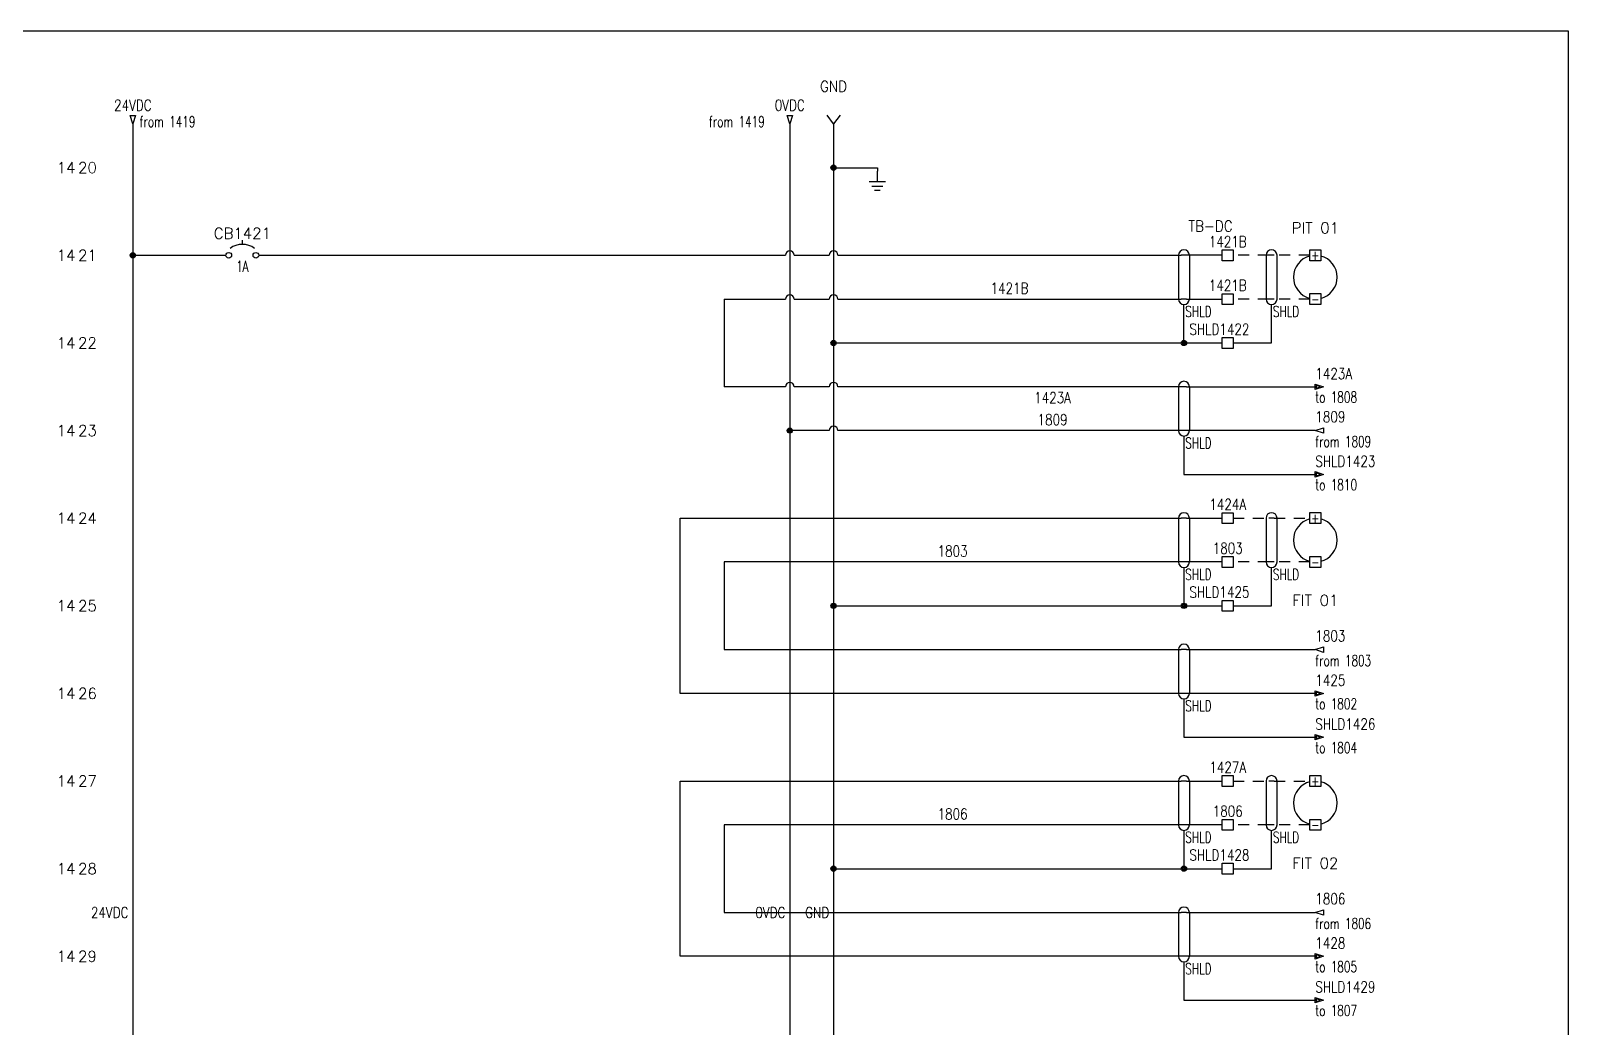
# Model space of a CAD drawing. Header units: inches. Extents: x 0 to 33.9, y 0 to 22.6.
# Drawn here: x 16.33 to 33.89, y 11.19 to 22.56 of the extents above; entities that cross this region are included whole.
import ezdxf
from ezdxf.enums import TextEntityAlignment as Align

# ---------------------------------------------------------------- set-up
doc = ezdxf.new("R2010")
doc.units = ezdxf.units.IN
doc.header["$MEASUREMENT"] = 0
doc.linetypes.add('HIDDEN2', pattern=[0.1875, 0.125, -0.0625])
for name, color, linetype in [('DESC', 150, 'Continuous'), ('LINK', 9, 'Continuous'), ('MISC', 7, 'Continuous'), ('SYMS', 7, 'Continuous'), ('TAGFIXED', 7, 'Continuous'), ('TAGS', 150, 'Continuous'), ('TERMS', 123, 'Continuous'), ('WIREFIXED', 7, 'Continuous'), ('WIRENO', 72, 'Continuous'), ('WIREREF', 52, 'Continuous'), ('WIREREF_DEST', 52, 'Continuous'), ('WIRES', 7, 'Continuous'), ('XREF', 7, 'Continuous')]:
    doc.layers.add(name, color=color, linetype=linetype)
doc.layers.add('VIEWPORTS', color=10, linetype='Continuous', plot=False)
doc.styles.add('WD', font='romans.shx')

# ---------------------------------------------------------------- blocks, each defined once
blk = doc.blocks.new('WD_MLRH6')
at = {"style": 'WD'}
blk.add_attdef('SHEET', text='', height=0.125, dxfattribs=at).set_placement((-0.656, 0), align=Align.MIDDLE_RIGHT)
blk.add_attdef('RUNGFIRST', text='', height=0.125, dxfattribs=at).set_placement((-0.625, 0), align=Align.MIDDLE_LEFT)
at = {"style": 'WD', "flags": 1}
for tag, p in [('RUNGHORV', (-0.25, -0.127)), ('RUNGDIST', (-0.25, -0.2)), ('RUNGINC', (-0.25, -0.163)), ('WIRE-START', (-0.25, -0.356)), ('WIREMODE', (-0.25, -0.281)), ('RUNGCNT', (-0.25, -0.237)), ('WIREFMT', (-0.25, -0.321)), ('WIRE-GSUF', (-0.25, -0.396)), ('PH3SPACE', (-0.25, -0.437))]:
    blk.add_attdef(tag, text='', height=0.025, dxfattribs=at).set_placement(p, align=Align.RIGHT)
blk = doc.blocks.new('HA1D2')
blk.add_lwpolyline([(0, 0.094), (0.031, 0.094), (0, 0), (-0.031, 0.094), (0, 0.094)])
at = {"style": 'WD', "width": 0.8, "flags": 8}
blk.add_attdef('WIRENO', text='', height=0.125, dxfattribs=at).set_placement((0, 0.15), align=Align.CENTER)
at = {"style": 'WD', "flags": 1}
for tag, p in [('X8TERM01', (0, 0)), ('SIGCODE', (0.026, 0.066))]:
    blk.add_attdef(tag, p, '', height=0.01, dxfattribs=at)
at = {"style": 'WD', "width": 0.7}
for tag, p in [('XREF', (0.077, -0.037)), ('DESC1', (0.077, -0.206))]:
    blk.add_attdef(tag, p, '', height=0.125, dxfattribs=at)
blk = doc.blocks.new('WD_WNV')
at = {"linetype": 'Continuous', "style": 'WD', "width": 0.8}
blk.add_attdef('WIRENO', text='', height=0.125, dxfattribs=at).set_placement((-0.05, 0), align=Align.MIDDLE_RIGHT)
at = {"style": 'WD', "flags": 1}
for tag, p in [('W01USER', (-0.062, 0.094)), ('W02USER', (-0.062, 0.086)), ('W03USER', (-0.062, 0.078)), ('W04USER', (-0.062, 0.07)), ('W05USER', (-0.062, 0.062)), ('W06USER', (-0.062, 0.055)), ('W07USER', (-0.062, 0.047)), ('W08USER', (-0.062, 0.039)), ('W09USER', (-0.062, 0.031)), ('W10USER', (-0.062, 0.023))]:
    blk.add_attdef(tag, text='', height=0.005, dxfattribs=at).set_placement(p, align=Align.CENTER)
blk = doc.blocks.new('HDV1_2_WIRE_ANALOG_IN')
for p, q in [((-0.062, 0.063), (0.063, 0.063)), ((-0.062, -0.062), (-0.062, 0.063)), ((0.063, 0.063), (0.063, -0.062)), ((0.063, -0.062), (-0.062, -0.062)), ((-0.062, -0.437), (0.063, -0.437)), ((-0.062, -0.562), (-0.062, -0.437)), ((0.063, -0.437), (0.063, -0.562)), ((0.063, -0.562), (-0.062, -0.562))]:
    blk.add_line(p, q)
for start, end in [(104.4775, 255.5225), (284.4775, 75.5225)]:
    blk.add_arc((0, -0.25), 0.25, start, end)
at = {"style": 'WD'}
blk.add_attdef('TAG1', text='', height=0.125, dxfattribs=at).set_placement((0, 0.25), align=Align.CENTER)
at = {"style": 'WD', "flags": 9}
for tag, p in [('MFG', (0, 0.25)), ('ASSYCODE', (-0.25, -0.25)), ('CAT', (0, -0.25))]:
    blk.add_attdef(tag, text='', height=0.01, dxfattribs=at).set_placement(p, align=Align.CENTER)
at = {"style": 'WD', "width": 0.8}
for tag, p in [('TERM01', (0, 0)), ('X4TERMDESC01', (0.265, -0.143)), ('TERM02', (0, -0.5)), ('X4TERMDESC02', (0.278, -0.643))]:
    blk.add_attdef(tag, text='', height=0.11, dxfattribs=at).set_placement(p, align=Align.MIDDLE)
at = {"style": 'WD'}
for tag, p, flags in [('X4TERM01', (-0.062, 0), 1), ('FAMILY', (0.25, -0.25), 9), ('X4TERM02', (-0.062, -0.5), 1)]:
    blk.add_attdef(tag, p, '', height=0.01, dxfattribs=dict(at, flags=flags))
at = {"style": 'WD', "width": 0.7}
for tag, p in [('DESC1', (1.25, 0)), ('DESC2', (1.25, -0.25)), ('DESC3', (1.25, -0.5)), ('XREF', (1.25, -0.75)), ('INST', (0, -1)), ('LOC', (0, -1.25))]:
    blk.add_attdef(tag, text='', height=0.125, dxfattribs=at).set_placement(p, align=Align.CENTER)
blk = doc.blocks.new('WDDOT')
for radius in [0.03, 0.0187, 0.00929]:
    blk.add_circle((0, 0), radius)
blk = doc.blocks.new('HT0W01')
for p, q in [((-0.062, 0.062), (0.062, 0.062)), ((-0.062, -0.062), (-0.062, 0.062)), ((0.062, 0.062), (0.062, -0.062)), ((0.062, -0.062), (-0.062, -0.062))]:
    blk.add_line(p, q)
at = {"style": 'WD'}
for tag, p, width in [('INST', (0.062, 0.42), 0.7), ('LOC', (0.062, 0.25), 0.7), ('DESC1', (0.05, -0.385), 0.8)]:
    blk.add_attdef(tag, p, '', height=0.125, dxfattribs=dict(at, width=width))
at = {"linetype": 'Continuous', "style": 'WD', "width": 0.8, "flags": 8}
blk.add_attdef('WIRENO', text='', height=0.125, dxfattribs=at).set_placement((0, 0.094), align=Align.CENTER)
at = {"style": 'WD', "flags": 1}
for tag, p, height in [('X4TERM01', (-0.062, 0), 0.0125), ('X4TERMDESC01', (-0.055, -0.023), 0.025), ('X2TERMDESC01', (-0.006, 0.029), 0.025), ('STRIPSEQ', (0, 0), 0.00125), ('X2TERM01', (0, 0.062), 0.0125), ('X1TERMDESC01', (0.039, 0.007), 0.025), ('X1TERM01', (0.062, 0), 0.0125), ('LINKTERM', (0, -0.002), 0.00125), ('X8TERM01', (0, -0.062), 0.0125), ('X8TERMDESC01', (0, -0.054), 0.025)]:
    blk.add_attdef(tag, p, '', height=height, dxfattribs=at)
at = {"linetype": 'Continuous', "style": 'WD'}
for tag, p, height, width, flags in [('TAGSTRIP', (0.05, -0.229), 0.125, 0.9, 8), ('CAT', (0.213, -0.406), 0.109, 0.8, 1), ('DESC2', (0.05, -0.541), 0.125, 0.8, 8), ('DESC3', (0.05, -0.698), 0.125, 0.8, 8)]:
    blk.add_attdef(tag, p, '', height=height, dxfattribs=dict(at, width=width, flags=flags))
at = {"linetype": 'Continuous', "style": 'WD', "width": 0.8, "flags": 1}
blk.add_attdef('MFG', text='', height=0.109, dxfattribs=at).set_placement((0.088, -0.406), align=Align.RIGHT)
at = {"style": 'WD', "width": 0.7, "flags": 1}
blk.add_attdef('ASSYCODE', (0.062, -0.281), '', height=0.01, dxfattribs=at)
blk = doc.blocks.new('HT1001')
for p, q in [((-0.062, 0.062), (0.062, 0.062)), ((-0.062, -0.062), (-0.062, 0.062)), ((0.062, 0.062), (0.062, -0.062)), ((0.062, -0.062), (-0.062, -0.062))]:
    blk.add_line(p, q)
at = {"style": 'WD'}
for tag, p, width in [('INST', (0.062, 0.42), 0.7), ('LOC', (0.062, 0.25), 0.7), ('DESC1', (0.05, -0.385), 0.8)]:
    blk.add_attdef(tag, p, '', height=0.125, dxfattribs=dict(at, width=width))
at = {"linetype": 'Continuous', "style": 'WD'}
for tag, p, height, width, flags in [('TERM01', (0.062, 0.094), 0.125, 0.8, 8), ('TAGSTRIP', (0.05, -0.229), 0.125, 0.9, 8), ('CAT', (0.213, -0.406), 0.109, 0.8, 1), ('DESC2', (0.05, -0.541), 0.125, 0.8, 8), ('DESC3', (0.05, -0.698), 0.125, 0.8, 8)]:
    blk.add_attdef(tag, p, '', height=height, dxfattribs=dict(at, width=width, flags=flags))
at = {"style": 'WD', "flags": 1}
for tag, p, height in [('X4TERM01', (-0.062, 0), 0.0125), ('X4TERMDESC01', (-0.055, -0.023), 0.025), ('X2TERMDESC01', (-0.006, 0.029), 0.025), ('STRIPSEQ', (0, 0), 0.00125), ('X2TERM01', (0, 0.062), 0.0125), ('X2PIN01', (0.033, 0.084), 0.0125), ('X1TERMDESC01', (0.039, 0.007), 0.025), ('X1TERM01', (0.062, 0), 0.0125), ('X1PIN01', (0.087, 0.016), 0.0125), ('X4PIN01', (-0.114, -0.038), 0.0125), ('LINKTERM', (0, -0.002), 0.00125), ('X8TERM01', (0, -0.062), 0.0125), ('X8TERMDESC01', (0, -0.054), 0.025), ('X8PIN01', (0.026, -0.096), 0.0125)]:
    blk.add_attdef(tag, p, '', height=height, dxfattribs=at)
at = {"linetype": 'Continuous', "style": 'WD', "width": 0.8, "flags": 1}
blk.add_attdef('MFG', text='', height=0.109, dxfattribs=at).set_placement((0.088, -0.406), align=Align.RIGHT)
at = {"style": 'WD', "width": 0.7, "flags": 1}
blk.add_attdef('ASSYCODE', (0.062, -0.281), '', height=0.01, dxfattribs=at)
blk = doc.blocks.new('HW01_1')
blk.add_line((0.031, 0), (-0.031, 0))
blk.add_arc((0, 0), 0.0625, 360, 180)
at = {"style": 'WD', "width": 0.7, "flags": 1}
for tag, p in [('INST', (0, 0.396)), ('LOC', (0, 0.227))]:
    blk.add_attdef(tag, text='', height=0.125, dxfattribs=at).set_placement(p, align=Align.CENTER)
at = {"style": 'WD', "width": 0.8}
blk.add_attdef('TAG1', text='', height=0.125, dxfattribs=at).set_placement((-0.031, 0.062), align=Align.RIGHT)
at = {"style": 'WD', "width": 0.7, "flags": 1}
for tag, p in [('X2TERMDESC02', (0.016, 0.109)), ('XREF', (0.078, -0.3)), ('DESC1', (0.078, -0.459)), ('DESC2', (0.078, -0.621))]:
    blk.add_attdef(tag, p, '', height=0.125, dxfattribs=at)
at = {"style": 'WD', "width": 0.8}
blk.add_attdef('RATING1', (0.094, 0.062), '', height=0.125, dxfattribs=at)
at = {"style": 'WD'}
for tag, p in [('X8LINKL', (-0.062, 0)), ('X8LINKR', (0.062, 0))]:
    blk.add_attdef(tag, p, '', height=0.01, dxfattribs=at)
at = {"style": 'WD', "flags": 1}
for tag, p, height in [('X4TERM01', (-0.031, 0), 0.0125), ('X2TERM02', (0, 0.062), 0.0125), ('X1TERM01', (0.031, 0), 0.0125), ('WD_NOTJUMPERED', (0.097, 0.062), 0.01)]:
    blk.add_attdef(tag, p, '', height=height, dxfattribs=at)
at = {"linetype": 'Continuous', "style": 'WD', "flags": 9}
blk.add_attdef('ASSYCODE', text='', height=0.01, dxfattribs=at).set_placement((0.029, 0.042), align=Align.CENTER)
at = {"style": 'WD', "flags": 9}
blk.add_attdef('FAMILY', text='', height=0.01, dxfattribs=at).set_placement((0.023, 0.118), align=Align.CENTER)
at = {"style": 'WD', "width": 0.8, "flags": 1}
blk.add_attdef('MFG', text='', height=0.0938, dxfattribs=at).set_placement((-0.125, -0.031), align=Align.TOP_RIGHT)
blk.add_attdef('CAT', text='', height=0.0938, dxfattribs=at).set_placement((0.031, -0.031), align=Align.TOP_LEFT)
blk = doc.blocks.new('HW02_1')
blk.add_line((0.031, 0), (-0.031, 0))
blk.add_arc((0, 0), 0.0625, 180, 0)
at = {"style": 'WD', "width": 0.7, "flags": 1}
for tag, p in [('INST', (0, 0.349)), ('LOC', (0, 0.18))]:
    blk.add_attdef(tag, text='', height=0.125, dxfattribs=at).set_placement(p, align=Align.CENTER)
at = {"style": 'WD', "width": 0.8}
blk.add_attdef('TAG2', text='', height=0.125, dxfattribs=at).set_placement((-0.031, 0.031), align=Align.RIGHT)
at = {"style": 'WD'}
for tag, p in [('X2LINKL', (-0.063, 0)), ('X2LINKR', (0.062, 0))]:
    blk.add_attdef(tag, p, '', height=0.01, dxfattribs=at)
at = {"style": 'WD', "flags": 1}
for tag, p, height in [('X4TERM01', (-0.031, 0), 0.0125), ('X1TERM01', (0.031, 0), 0.0125), ('X8TERM02', (0, -0.063), 0.0125), ('WD_NOTJUMPERED', (0.097, -0.063), 0.01)]:
    blk.add_attdef(tag, p, '', height=height, dxfattribs=at)
at = {"style": 'WD', "flags": 9}
blk.add_attdef('FAMILY', text='', height=0.01, dxfattribs=at).set_placement((0.023, 0.118), align=Align.CENTER)
at = {"style": 'WD'}
for tag, p, width in [('RATING1', (0.094, 0.031), 0.8), ('X8TERMDESC02', (0.016, -0.204), 0.7)]:
    blk.add_attdef(tag, p, '', height=0.125, dxfattribs=dict(at, width=width))
at = {"style": 'WD', "width": 0.7, "flags": 1}
for tag, p in [('XREF', (0.016, -0.363)), ('DESC1', (0.016, -0.521)), ('DESC2', (0.016, -0.684))]:
    blk.add_attdef(tag, p, '', height=0.125, dxfattribs=at)
blk = doc.blocks.new('VGND2')
for p, q in [((0, -0.125), (0, 0)), ((0.09375, -0.125), (-0.09375, -0.125)), ((-0.0625, -0.171875), (0.0625, -0.171875)), ((-0.03125, -0.21875), (0.03125, -0.21875))]:
    blk.add_line(p, q)
at = {"style": 'WD', "width": 0.8}
for tag, p in [('INST', (0.15625, 0.125)), ('LOC', (0.15625, -0.03125)), ('TAG1', (0.15625, -0.1875)), ('DESC1', (0.15625, -0.34375)), ('DESC2', (0.15625, -0.5))]:
    blk.add_attdef(tag, text='', height=0.125, dxfattribs=at).set_placement(p, align=Align.MIDDLE_LEFT)
at = {"style": 'WD', "flags": 1}
for tag in ['ASSYCODE', 'X2TERM01', 'CAT', 'FAMILY', 'MFG']:
    blk.add_attdef(tag, (0, 0), '', height=0.01, dxfattribs=at)
blk = doc.blocks.new('HA1X2Y')
for p, q in [((0, 0), (-0.075, 0.1)), ((0.075, 0.1), (0, 0))]:
    blk.add_line(p, q)
at = {"style": 'WD', "width": 0.9}
blk.add_attdef('DESC1', text='', height=0.125, dxfattribs=at).set_placement((0, 0.3656), align=Align.CENTER)
blk.add_attdef('DESC2', text='', height=0.125, dxfattribs=at).set_placement((0, 0.3), align=Align.TOP_CENTER)
at = {"style": 'WD', "flags": 1}
blk.add_attdef('X8TERM01', (0, 0), '', height=0.01, dxfattribs=at)
blk = doc.blocks.new('HCB1')
blk.add_line((0, 0.173), (0, 0.126))
for centre in [(-0.155, 0), (0.155, 0)]:
    blk.add_circle(centre, 0.0322)
blk.add_arc((0, -0.109), 0.234, 53.1301, 126.8699)
at = {"style": 'WD', "width": 0.7}
for tag, p in [('INST', (0, 0.826)), ('LOC', (0, 0.656)), ('DESC1', (0, 0.5)), ('DESC2', (0, 0.344)), ('RATING1', (0, -0.188)), ('XREF', (0, -0.344))]:
    blk.add_attdef(tag, text='', height=0.125, dxfattribs=at).set_placement(p, align=Align.CENTER)
at = {"style": 'WD'}
blk.add_attdef('TAG1', text='', height=0.125, dxfattribs=at).set_placement((0, 0.188), align=Align.CENTER)
for tag, p in [('X2LINK', (0, 0.219)), ('X8LINK', (0, 0))]:
    blk.add_attdef(tag, p, '', height=0.01, dxfattribs=at)
for tag, p, height, flags in [('X4TERM01', (-0.188, 0), 0.0125, 1), ('X1TERM02', (0.188, 0), 0.0125, 1), ('FAMILY', (0.205, 0.152), 0.01, 9), ('CONTACT', (0.205, 0.133), 0.01, 9)]:
    blk.add_attdef(tag, p, '', height=height, dxfattribs=dict(at, flags=flags))
at = {"linetype": 'Continuous', "style": 'WD', "flags": 9}
for tag, p in [('ASSYCODE', (0.219, 0.062)), ('MFG', (0.228, 0.089)), ('CAT', (0.23, 0.108))]:
    blk.add_attdef(tag, text='', height=0.01, dxfattribs=at).set_placement(p, align=Align.CENTER)
at = {"linetype": 'Continuous', "style": 'WD', "flags": 8}
blk.add_attdef('TERM01', text='', height=0.125, dxfattribs=at).set_placement((-0.25, -0.031), align=Align.TOP_RIGHT)
blk.add_attdef('TERM02', text='', height=0.125, dxfattribs=at).set_placement((0.25, -0.031), align=Align.TOP_LEFT)
blk = doc.blocks.new('WD_WNH')
at = {"linetype": 'Continuous', "style": 'WD', "width": 0.8}
blk.add_attdef('WIRENO', text='', height=0.125, dxfattribs=at).set_placement((0, 0.062), align=Align.CENTER)
at = {"style": 'WD', "flags": 1}
for tag, p in [('W01USER', (0, 0.078)), ('W02USER', (0, 0.07)), ('W03USER', (0, 0.062)), ('W04USER', (0, 0.055)), ('W05USER', (0, 0.047)), ('W06USER', (0, 0.039)), ('W07USER', (0, 0.031)), ('W08USER', (0, 0.023)), ('W09USER', (0, 0.016)), ('W10USER', (0, 0.008))]:
    blk.add_attdef(tag, text='', height=0.005, dxfattribs=at).set_placement(p, align=Align.CENTER)
blk = doc.blocks.new('HA1S1')
for points in [[(0, 0), (0, 0.031), (0.094, 0), (0, -0.031), (0, 0)], [(0.011, 0.016), (0.011, -0.016), (0.058, 0), (0.011, 0.016)]]:
    blk.add_lwpolyline(points)
at = {"style": 'WD', "width": 0.8, "flags": 8}
blk.add_attdef('WIRENO', (0, 0.087), '', height=0.125, dxfattribs=at)
at = {"style": 'WD', "flags": 1}
for tag, p in [('SIGCODE', (-0.02, 0.047)), ('X4TERM01', (0, 0))]:
    blk.add_attdef(tag, p, '', height=0.01, dxfattribs=at)
at = {"style": 'WD', "width": 0.7}
for tag, p in [('XREF', (0, -0.181)), ('DESC1', (0, -0.356))]:
    blk.add_attdef(tag, p, '', height=0.125, dxfattribs=at)
blk = doc.blocks.new('HA1D1')
blk.add_lwpolyline([(0.094, 0), (0.094, -0.031), (0, 0), (0.094, 0.031), (0.094, 0)])
at = {"style": 'WD', "width": 0.8, "flags": 8}
blk.add_attdef('WIRENO', (0, 0.094), '', height=0.125, dxfattribs=at)
at = {"style": 'WD', "flags": 1}
for tag, p in [('SIGCODE', (-0.02, 0.047)), ('X4TERM01', (0, 0))]:
    blk.add_attdef(tag, p, '', height=0.01, dxfattribs=at)
at = {"style": 'WD', "width": 0.7}
for tag, p in [('XREF', (0, -0.188)), ('DESC1', (0, -0.375))]:
    blk.add_attdef(tag, p, '', height=0.125, dxfattribs=at)

msp = doc.modelspace()

# ---------------------------------------------------------------- linework, layer by layer
at = {"layer": 'LINK'}
for points in [[(29.438, 20), (29.438, 19.5)], [(29.562, 20), (29.562, 19.5)], [(30.437, 20), (30.437, 19.5)], [(30.562, 20), (30.562, 19.5)], [(29.438, 18.5), (29.438, 18)], [(29.562, 18.5), (29.562, 18)], [(29.438, 17), (29.438, 16.5)], [(29.562, 17), (29.562, 16.5)], [(30.437, 17), (30.437, 16.5)], [(30.562, 17), (30.562, 16.5)], [(29.438, 15.5), (29.438, 15)], [(29.562, 15.5), (29.562, 15)], [(29.438, 14), (29.438, 13.5)], [(29.562, 14), (29.562, 13.5)], [(30.437, 14), (30.437, 13.5)], [(30.562, 14), (30.562, 13.5)], [(29.438, 12.5), (29.438, 12)], [(29.562, 12.5), (29.562, 12)]]:
    msp.add_lwpolyline(points, dxfattribs=at)
at = {"layer": 'VIEWPORTS'}
msp.add_lwpolyline([(0.025, 22.562), (33.888, 22.562), (33.888, 0.025), (0.025, 0.025)], close=True, dxfattribs=at)
at = {"layer": 'WIRES'}
for p, q in [((17.5, 21.5), (17.5, 2.5)), ((25, 21.5), (25, 2.5)), ((25.5, 21.5), (25.5, 2.5)), ((25.5, 21), (26, 21)), ((26, 21), (26, 20.962)), ((17.5, 20), (18.562, 20)), ((18.938, 20), (19.5, 20)), ((19.5, 20), (19.5, 20)), ((19.5, 20), (24.95, 20)), ((25.05, 20), (25.45, 20)), ((25.55, 20), (29.469, 20)), ((29.938, 20), (29.531, 20)), ((24.25, 19.5), (24.95, 19.5)), ((24.25, 19.5), (24.25, 18.5)), ((25.05, 19.5), (25.45, 19.5)), ((25.55, 19.5), (29.469, 19.5)), ((29.531, 19.5), (29.594, 19.5)), ((29.594, 19.5), (29.938, 19.5)), ((29.5, 19), (29.5, 19.437)), ((30.5, 19), (30.5, 19.437)), ((25.5, 19), (29.5, 19)), ((29.5, 19), (29.938, 19)), ((30.062, 19), (30.5, 19)), ((24.95, 18.5), (24.25, 18.5)), ((25.45, 18.5), (25.05, 18.5)), ((29.469, 18.5), (25.55, 18.5)), ((29.531, 18.5), (31, 18.5)), ((25.45, 18), (25, 18)), ((29.469, 18), (25.55, 18)), ((29.5, 17.938), (29.5, 17.5)), ((31, 18), (29.531, 18)), ((29.5, 17.5), (31, 17.5)), ((23.75, 17), (29.469, 17)), ((23.75, 16.5), (23.75, 17)), ((29.531, 17), (29.938, 17)), ((23.75, 15), (23.75, 16.5)), ((24.25, 16.5), (24.25, 15.5)), ((29.469, 16.5), (24.25, 16.5)), ((29.938, 16.5), (29.531, 16.5)), ((29.5, 16.438), (29.5, 16)), ((30.5, 16), (30.5, 16.438)), ((25.5, 16), (29.5, 16)), ((29.5, 16), (29.938, 16)), ((30.062, 16), (30.5, 16)), ((24.25, 15.5), (29.469, 15.5)), ((29.531, 15.5), (31, 15.5)), ((29.469, 15), (23.75, 15)), ((29.5, 14.938), (29.5, 14.5)), ((31, 15), (29.531, 15)), ((29.5, 14.5), (31, 14.5)), ((23.75, 14), (29.469, 14)), ((23.75, 13.5), (23.75, 14)), ((29.531, 14), (29.938, 14)), ((23.75, 12), (23.75, 13.5)), ((24.25, 13.5), (24.25, 12.5)), ((29.469, 13.5), (24.25, 13.5)), ((29.5, 13.438), (29.5, 13)), ((29.938, 13.5), (29.531, 13.5)), ((30.5, 13), (30.5, 13.438)), ((25.5, 13), (29.5, 13)), ((29.5, 13), (29.938, 13)), ((30.062, 13), (30.5, 13)), ((24.25, 12.5), (29.469, 12.5)), ((29.531, 12.5), (31, 12.5)), ((29.469, 12), (23.75, 12)), ((29.5, 11.938), (29.5, 11.5)), ((31, 12), (29.531, 12)), ((29.5, 11.5), (31, 11.5))]:
    msp.add_line(p, q, dxfattribs=at)
at = {"layer": 'WIRES', "linetype": 'HIDDEN2'}
for p, q in [((30.469, 20), (30.062, 20)), ((30.937, 20), (30.531, 20)), ((30.469, 19.5), (30.062, 19.5)), ((30.937, 19.5), (30.531, 19.5)), ((30.062, 17), (30.469, 17)), ((30.531, 17), (30.938, 17)), ((30.469, 16.5), (30.062, 16.5)), ((30.938, 16.5), (30.531, 16.5)), ((30.062, 14), (30.469, 14)), ((30.531, 14), (30.938, 14)), ((30.469, 13.5), (30.062, 13.5)), ((30.938, 13.5), (30.531, 13.5))]:
    msp.add_line(p, q, dxfattribs=at)
at = {"layer": 'WIRES'}
for centre in [(25, 20), (25.5, 20), (25, 19.5), (25.5, 19.5), (25, 18.5), (25.5, 18.5), (25.5, 18)]:
    msp.add_arc(centre, 0.05, 0, 180, dxfattribs=at)

# ---------------------------------------------------------------- block references
msp.add_blockref('WD_MLRH6', (17.5, 21)).add_auto_attribs({'RUNGFIRST': '20', 'SHEET': '14'})
at = {"layer": 'SYMS'}
ref = msp.add_blockref('HA1X2Y', (25.5, 21.5), dxfattribs=at)
ref.add_attrib('DESC1', 'GND', dxfattribs={"layer": 'DESC', "height": 0.125, "style": 'WD', "width": 0.9}).set_placement((25.5, 21.866), align=Align.CENTER)
ref = msp.add_blockref('HA1D2', (17.5, 21.5), dxfattribs=at)
ref.add_attrib('WIRENO', '24VDC', dxfattribs={"layer": 'WIREREF_DEST', "height": 0.125, "style": 'WD', "width": 0.8, "flags": 8}).set_placement((17.5, 21.65), align=Align.CENTER)
ref.add_attrib('XREF', 'from 1419', (17.577, 21.463), dxfattribs={"layer": 'XREF', "height": 0.125, "style": 'WD', "width": 0.7})
ref = msp.add_blockref('HA1D2', (25, 21.5), dxfattribs=at)
ref.add_attrib('WIRENO', '0VDC', dxfattribs={"layer": 'WIREREF_DEST', "height": 0.125, "style": 'WD', "width": 0.8, "flags": 8}).set_placement((25, 21.65), align=Align.CENTER)
ref.add_attrib('XREF', 'from 1419', (24.077, 21.463), dxfattribs={"layer": 'XREF', "height": 0.125, "style": 'WD', "width": 0.7})
for name, p in [('WDDOT', (25.5, 21)), ('VGND2', (26, 20.962)), ('WDDOT', (17.5, 20)), ('HW01_1', (29.5, 20)), ('HW01_1', (30.5, 20)), ('WDDOT', (25.5, 19)), ('WDDOT', (29.5, 19)), ('HW01_1', (29.5, 18.5)), ('WDDOT', (25, 18)), ('HW01_1', (29.5, 17)), ('HW01_1', (30.5, 17)), ('WDDOT', (25.5, 16)), ('WDDOT', (29.5, 16)), ('HW01_1', (29.5, 15.5)), ('HW01_1', (29.5, 14)), ('HW01_1', (30.5, 14)), ('WDDOT', (25.5, 13)), ('WDDOT', (29.5, 13)), ('HW01_1', (29.5, 12.5))]:
    msp.add_blockref(name, p, dxfattribs=at)
ref = msp.add_blockref('HT0W01', (30, 20), dxfattribs=at)
ref.add_attrib('WIRENO', '1421B', dxfattribs={"layer": 'WIREREF', "linetype": 'Continuous', "height": 0.125, "style": 'WD', "width": 0.8, "flags": 8}).set_placement((30, 20.094), align=Align.CENTER)
ref.add_attrib('TAGSTRIP', 'TB-DC', (29.55, 20.271), dxfattribs={"layer": 'TAGS', "linetype": 'Continuous', "height": 0.125, "style": 'WD', "width": 0.9, "flags": 8})
ref = msp.add_blockref('HDV1_2_WIRE_ANALOG_IN', (31, 20), dxfattribs=at)
ref.add_attrib('TERM01', '+', dxfattribs={"layer": 'TERMS', "height": 0.11, "style": 'WD', "width": 0.8}).set_placement((31, 20), align=Align.MIDDLE)
ref.add_attrib('TERM02', '-', dxfattribs={"layer": 'TERMS', "height": 0.11, "style": 'WD', "width": 0.8}).set_placement((31, 19.5), align=Align.MIDDLE)
ref.add_attrib('TAG1F', 'PIT 01', dxfattribs={"layer": 'TAGFIXED', "height": 0.125, "style": 'WD'}).set_placement((31, 20.25), align=Align.CENTER)
ref = msp.add_blockref('HCB1', (18.75, 20), dxfattribs=at)
ref.add_attrib('RATING1', '1A', dxfattribs={"layer": 'MISC', "height": 0.125, "style": 'WD', "width": 0.7}).set_placement((18.75, 19.812), align=Align.CENTER)
ref.add_attrib('TAG1', 'CB1421', dxfattribs={"layer": 'TAGS', "height": 0.125, "style": 'WD'}).set_placement((18.75, 20.188), align=Align.CENTER)
ref = msp.add_blockref('HT0W01', (30, 19.5), dxfattribs=at)
ref.add_attrib('WIRENO', '1421B', dxfattribs={"layer": 'WIREREF', "linetype": 'Continuous', "height": 0.125, "style": 'WD', "width": 0.8, "flags": 8}).set_placement((30, 19.594), align=Align.CENTER)
ref = msp.add_blockref('HW02_1', (29.5, 19.5), dxfattribs=at)
ref.add_attrib('X8TERMDESC02', 'SHLD', (29.516, 19.296), dxfattribs={"layer": 'MISC', "height": 0.125, "style": 'WD', "width": 0.7})
ref = msp.add_blockref('HW02_1', (30.5, 19.5), dxfattribs=at)
ref.add_attrib('X8TERMDESC02', 'SHLD', (30.516, 19.296), dxfattribs={"layer": 'MISC', "height": 0.125, "style": 'WD', "width": 0.7})
ref = msp.add_blockref('HT1001', (30, 19), dxfattribs=at)
ref.add_attrib('TERM01', 'SHLD1422', (29.562, 19.094), dxfattribs={"layer": 'TERMS', "linetype": 'Continuous', "height": 0.125, "style": 'WD', "width": 0.8, "flags": 8})
ref = msp.add_blockref('HA1S1', (31, 18.5), dxfattribs=at)
ref.add_attrib('WIRENO', '1423A', (31, 18.587), dxfattribs={"layer": 'WIREREF', "height": 0.125, "style": 'WD', "width": 0.8, "flags": 8})
ref.add_attrib('XREF', 'to 1808', (31, 18.319), dxfattribs={"layer": 'XREF', "height": 0.125, "style": 'WD', "width": 0.7})
ref = msp.add_blockref('HA1D1', (31, 18), dxfattribs=at)
ref.add_attrib('WIRENO', '1809', (31, 18.094), dxfattribs={"layer": 'WIREREF_DEST', "height": 0.125, "style": 'WD', "width": 0.8, "flags": 8})
ref.add_attrib('XREF', 'from 1809', (31, 17.812), dxfattribs={"layer": 'XREF', "height": 0.125, "style": 'WD', "width": 0.7})
ref = msp.add_blockref('HW02_1', (29.5, 18), dxfattribs=at)
ref.add_attrib('X8TERMDESC02', 'SHLD', (29.516, 17.796), dxfattribs={"layer": 'MISC', "height": 0.125, "style": 'WD', "width": 0.7})
ref = msp.add_blockref('HA1S1', (31, 17.5), dxfattribs=at)
ref.add_attrib('WIRENO', 'SHLD1423', (31, 17.587), dxfattribs={"layer": 'WIREREF', "height": 0.125, "style": 'WD', "width": 0.8, "flags": 8})
ref.add_attrib('XREF', 'to 1810', (31, 17.319), dxfattribs={"layer": 'XREF', "height": 0.125, "style": 'WD', "width": 0.7})
ref = msp.add_blockref('HT0W01', (30, 17), dxfattribs=at)
ref.add_attrib('WIRENO', '1424A', dxfattribs={"layer": 'WIREREF', "linetype": 'Continuous', "height": 0.125, "style": 'WD', "width": 0.8, "flags": 8}).set_placement((30, 17.094), align=Align.CENTER)
ref = msp.add_blockref('HDV1_2_WIRE_ANALOG_IN', (31, 17), dxfattribs=at)
ref.add_attrib('TERM01', '+', dxfattribs={"layer": 'TERMS', "height": 0.11, "style": 'WD', "width": 0.8}).set_placement((31, 17), align=Align.MIDDLE)
ref.add_attrib('TERM02', '-', dxfattribs={"layer": 'TERMS', "height": 0.11, "style": 'WD', "width": 0.8}).set_placement((31, 16.5), align=Align.MIDDLE)
ref.add_attrib('TAG1F', 'FIT 01', dxfattribs={"layer": 'TAGFIXED', "height": 0.125, "style": 'WD'}).set_placement((31, 16), align=Align.CENTER)
ref = msp.add_blockref('HT0W01', (30, 16.5), dxfattribs=at)
ref.add_attrib('WIRENO', '1803', dxfattribs={"layer": 'WIREREF', "linetype": 'Continuous', "height": 0.125, "style": 'WD', "width": 0.8, "flags": 8}).set_placement((30, 16.594), align=Align.CENTER)
ref = msp.add_blockref('HW02_1', (29.5, 16.5), dxfattribs=at)
ref.add_attrib('X8TERMDESC02', 'SHLD', (29.516, 16.296), dxfattribs={"layer": 'MISC', "height": 0.125, "style": 'WD', "width": 0.7})
ref = msp.add_blockref('HW02_1', (30.5, 16.5), dxfattribs=at)
ref.add_attrib('X8TERMDESC02', 'SHLD', (30.516, 16.296), dxfattribs={"layer": 'MISC', "height": 0.125, "style": 'WD', "width": 0.7})
ref = msp.add_blockref('HT1001', (30, 16), dxfattribs=at)
ref.add_attrib('TERM01', 'SHLD1425', (29.562, 16.094), dxfattribs={"layer": 'TERMS', "linetype": 'Continuous', "height": 0.125, "style": 'WD', "width": 0.8, "flags": 8})
ref = msp.add_blockref('HA1D1', (31, 15.5), dxfattribs=at)
ref.add_attrib('WIRENO', '1803', (31, 15.594), dxfattribs={"layer": 'WIREREF_DEST', "height": 0.125, "style": 'WD', "width": 0.8, "flags": 8})
ref.add_attrib('XREF', 'from 1803', (31, 15.312), dxfattribs={"layer": 'XREF', "height": 0.125, "style": 'WD', "width": 0.7})
ref = msp.add_blockref('HA1S1', (31, 15), dxfattribs=at)
ref.add_attrib('WIRENO', '1425', (31, 15.088), dxfattribs={"layer": 'WIREREF', "height": 0.125, "style": 'WD', "width": 0.8, "flags": 8})
ref.add_attrib('XREF', 'to 1802', (31, 14.819), dxfattribs={"layer": 'XREF', "height": 0.125, "style": 'WD', "width": 0.7})
ref = msp.add_blockref('HW02_1', (29.5, 15), dxfattribs=at)
ref.add_attrib('X8TERMDESC02', 'SHLD', (29.516, 14.796), dxfattribs={"layer": 'MISC', "height": 0.125, "style": 'WD', "width": 0.7})
ref = msp.add_blockref('HA1S1', (31, 14.5), dxfattribs=at)
ref.add_attrib('WIRENO', 'SHLD1426', (31, 14.588), dxfattribs={"layer": 'WIREREF', "height": 0.125, "style": 'WD', "width": 0.8, "flags": 8})
ref.add_attrib('XREF', 'to 1804', (31, 14.319), dxfattribs={"layer": 'XREF', "height": 0.125, "style": 'WD', "width": 0.7})
ref = msp.add_blockref('HT0W01', (30, 14), dxfattribs=at)
ref.add_attrib('WIRENO', '1427A', dxfattribs={"layer": 'WIREREF', "linetype": 'Continuous', "height": 0.125, "style": 'WD', "width": 0.8, "flags": 8}).set_placement((30, 14.094), align=Align.CENTER)
ref = msp.add_blockref('HDV1_2_WIRE_ANALOG_IN', (31, 14), dxfattribs=at)
ref.add_attrib('TERM01', '+', dxfattribs={"layer": 'TERMS', "height": 0.11, "style": 'WD', "width": 0.8}).set_placement((31, 14), align=Align.MIDDLE)
ref.add_attrib('TERM02', '-', dxfattribs={"layer": 'TERMS', "height": 0.11, "style": 'WD', "width": 0.8}).set_placement((31, 13.5), align=Align.MIDDLE)
ref.add_attrib('TAG1F', 'FIT 02', dxfattribs={"layer": 'TAGFIXED', "height": 0.125, "style": 'WD'}).set_placement((31, 13), align=Align.CENTER)
ref = msp.add_blockref('HT0W01', (30, 13.5), dxfattribs=at)
ref.add_attrib('WIRENO', '1806', dxfattribs={"layer": 'WIREREF', "linetype": 'Continuous', "height": 0.125, "style": 'WD', "width": 0.8, "flags": 8}).set_placement((30, 13.594), align=Align.CENTER)
ref = msp.add_blockref('HW02_1', (29.5, 13.5), dxfattribs=at)
ref.add_attrib('X8TERMDESC02', 'SHLD', (29.516, 13.296), dxfattribs={"layer": 'MISC', "height": 0.125, "style": 'WD', "width": 0.7})
ref = msp.add_blockref('HW02_1', (30.5, 13.5), dxfattribs=at)
ref.add_attrib('X8TERMDESC02', 'SHLD', (30.516, 13.296), dxfattribs={"layer": 'MISC', "height": 0.125, "style": 'WD', "width": 0.7})
ref = msp.add_blockref('HT1001', (30, 13), dxfattribs=at)
ref.add_attrib('TERM01', 'SHLD1428', (29.562, 13.094), dxfattribs={"layer": 'TERMS', "linetype": 'Continuous', "height": 0.125, "style": 'WD', "width": 0.8, "flags": 8})
ref = msp.add_blockref('HA1D1', (31, 12.5), dxfattribs=at)
ref.add_attrib('WIRENO', '1806', (31, 12.594), dxfattribs={"layer": 'WIREREF_DEST', "height": 0.125, "style": 'WD', "width": 0.8, "flags": 8})
ref.add_attrib('XREF', 'from 1806', (31, 12.312), dxfattribs={"layer": 'XREF', "height": 0.125, "style": 'WD', "width": 0.7})
ref = msp.add_blockref('HA1S1', (31, 12), dxfattribs=at)
ref.add_attrib('WIRENO', '1428', (31, 12.088), dxfattribs={"layer": 'WIREREF', "height": 0.125, "style": 'WD', "width": 0.8, "flags": 8})
ref.add_attrib('XREF', 'to 1805', (31, 11.819), dxfattribs={"layer": 'XREF', "height": 0.125, "style": 'WD', "width": 0.7})
ref = msp.add_blockref('HW02_1', (29.5, 12), dxfattribs=at)
ref.add_attrib('X8TERMDESC02', 'SHLD', (29.516, 11.796), dxfattribs={"layer": 'MISC', "height": 0.125, "style": 'WD', "width": 0.7})
ref = msp.add_blockref('HA1S1', (31, 11.5), dxfattribs=at)
ref.add_attrib('WIRENO', 'SHLD1429', (31, 11.588), dxfattribs={"layer": 'WIREREF', "height": 0.125, "style": 'WD', "width": 0.8, "flags": 8})
ref.add_attrib('XREF', 'to 1807', (31, 11.319), dxfattribs={"layer": 'XREF', "height": 0.125, "style": 'WD', "width": 0.7})
at = {"layer": 'WIREFIXED'}
ref = msp.add_blockref('WD_WNV', (25.5, 12.5), dxfattribs=at)
ref.add_attrib('WIRENOF', 'GND', dxfattribs={"linetype": 'Continuous', "height": 0.125, "style": 'WD', "width": 0.8}).set_placement((25.45, 12.5), align=Align.MIDDLE_RIGHT)
at = {"layer": 'WIRENO'}
ref = msp.add_blockref('WD_WNH', (27.509, 19.5), dxfattribs=at)
ref.add_attrib('WIRENO', '1421B', dxfattribs={"linetype": 'Continuous', "height": 0.125, "style": 'WD', "width": 0.8}).set_placement((27.509, 19.562), align=Align.CENTER)
ref = msp.add_blockref('WD_WNH', (28, 18.5), dxfattribs=at)
ref.add_attrib('WIRENO', '1423A', dxfattribs={"linetype": 'Continuous', "height": 0.125, "style": 'WD', "width": 0.8}).set_placement((28, 18.438), align=Align.TOP_CENTER)
ref = msp.add_blockref('WD_WNH', (28, 18), dxfattribs=at)
ref.add_attrib('WIRENO', '1809', dxfattribs={"linetype": 'Continuous', "height": 0.125, "style": 'WD', "width": 0.8}).set_placement((28, 18.062), align=Align.CENTER)
ref = msp.add_blockref('WD_WNH', (26.859, 16.5), dxfattribs=at)
ref.add_attrib('WIRENO', '1803', dxfattribs={"linetype": 'Continuous', "height": 0.125, "style": 'WD', "width": 0.8}).set_placement((26.859, 16.562), align=Align.CENTER)
ref = msp.add_blockref('WD_WNH', (26.859, 13.5), dxfattribs=at)
ref.add_attrib('WIRENO', '1806', dxfattribs={"linetype": 'Continuous', "height": 0.125, "style": 'WD', "width": 0.8}).set_placement((26.859, 13.562), align=Align.CENTER)
ref = msp.add_blockref('WD_WNV', (17.5, 12.5), dxfattribs=at)
ref.add_attrib('WIRENO', '24VDC', dxfattribs={"linetype": 'Continuous', "height": 0.125, "style": 'WD', "width": 0.8}).set_placement((17.45, 12.5), align=Align.MIDDLE_RIGHT)
ref = msp.add_blockref('WD_WNV', (25, 12.5), dxfattribs=at)
ref.add_attrib('WIRENO', '0VDC', dxfattribs={"linetype": 'Continuous', "height": 0.125, "style": 'WD', "width": 0.8}).set_placement((24.95, 12.5), align=Align.MIDDLE_RIGHT)

# ---------------------------------------------------------------- texts
at = {"style": 'WD'}
for p in [(16.844, 20), (16.844, 19), (16.844, 18), (16.844, 17), (16.844, 16), (16.844, 15), (16.844, 14), (16.844, 13), (16.844, 12)]:
    msp.add_text('14', height=0.125, dxfattribs=at).set_placement(p, align=Align.MIDDLE_RIGHT)
for s, p in [('21', (16.875, 20)), ('22', (16.875, 19)), ('23', (16.875, 18)), ('24', (16.875, 17)), ('25', (16.875, 16)), ('26', (16.875, 15)), ('27', (16.875, 14)), ('28', (16.875, 13)), ('29', (16.875, 12))]:
    msp.add_text(s, height=0.125, dxfattribs=at).set_placement(p, align=Align.MIDDLE_LEFT)

doc.saveas('drawing.dxf')
